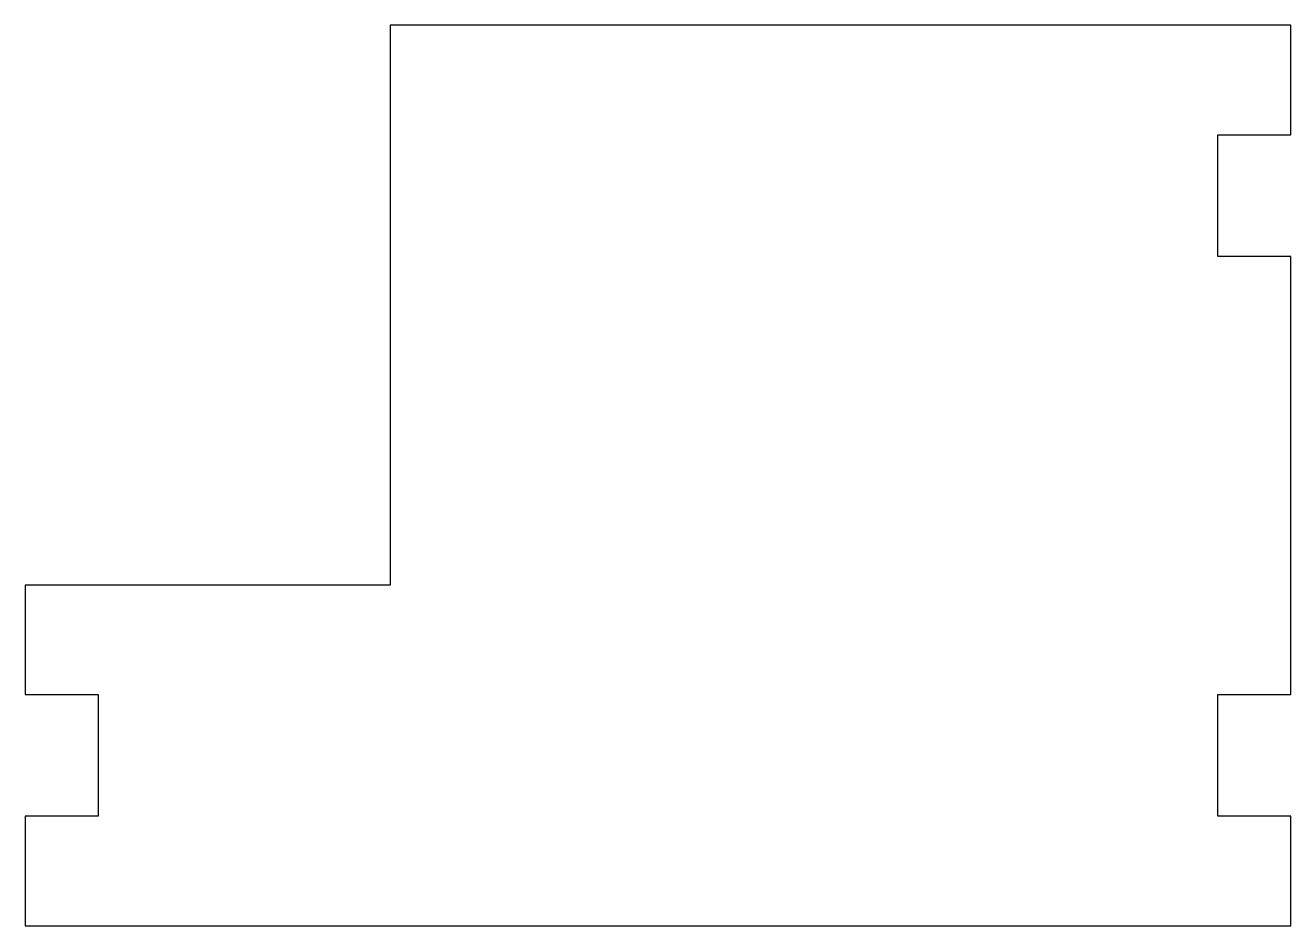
# Model space of a CAD drawing. Header units: millimetres. Extents: x -6 to 46, y -45 to -8.
import ezdxf

# ---------------------------------------------------------------- set-up
doc = ezdxf.new("R2010")
doc.units = ezdxf.units.MM

msp = doc.modelspace()

# ---------------------------------------------------------------- linework, layer by layer
msp.add_lwpolyline([(-6, -45), (46, -45), (46, -40.5), (43, -40.5), (43, -35.5), (46, -35.5), (46, -17.5), (43, -17.5), (43, -12.5), (46, -12.5), (46, -8), (9, -8), (9, -31), (-6, -31), (-6, -35.5), (-3, -35.5), (-3, -40.5), (-6, -40.5)], close=True)

doc.saveas('drawing.dxf')
